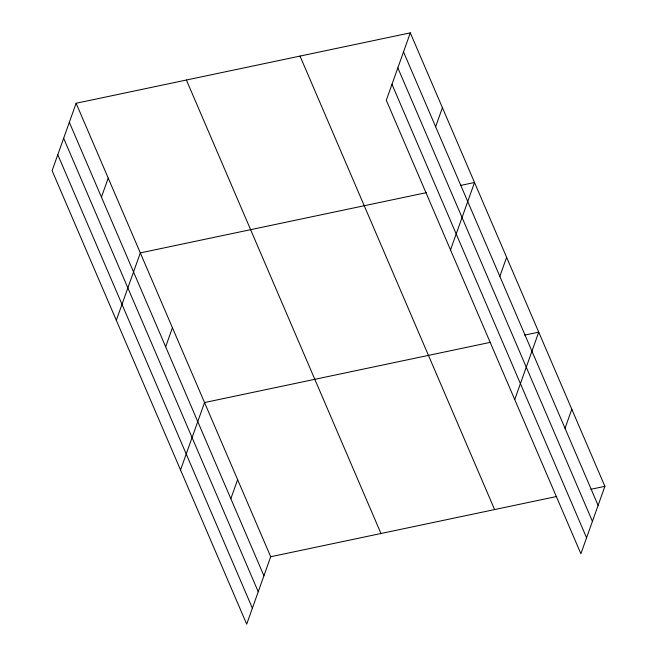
<?xml version="1.0" encoding="UTF-8"?>
<svg xmlns="http://www.w3.org/2000/svg" width="657" height="657" viewBox="0 0 657 657"><rect width="100%" height="100%" fill="white"/><g stroke="black" fill="none" stroke-linecap="round" stroke-linejoin="round"><path stroke-width="0.99" d="M76.113 103.256L52.108 170.664L246.695 624.15L270.7 556.742L76.113 103.256L410.305 32.85L604.892 486.336L580.887 553.744L386.3 100.258L410.305 32.85M101.441 197.133L108.224 178.08M116.322 320.312L140.327 252.904L426.393 192.641M165.646 346.781L172.438 327.728M180.535 469.969L204.541 402.552L490.607 342.289M230.837 498.696L237.62 479.643M435.632 126.727L442.416 107.674M450.513 249.915L474.518 182.498L460.483 185.455M499.837 276.375L506.621 257.322M514.727 399.563L538.732 332.146L524.697 335.111M565.028 428.298L571.812 409.245M270.7 556.742L556.766 496.47M590.857 489.293L604.892 486.336M403.521 51.903L598.108 505.389M397.838 67.86L592.425 521.346M391.983 84.301L586.57 537.787M300.027 56.083L494.606 509.569M186.399 80.023L380.978 533.509M69.33 122.309L263.917 575.787M63.647 138.266L258.234 591.752M57.791 154.707L252.378 608.193"/></g></svg>
